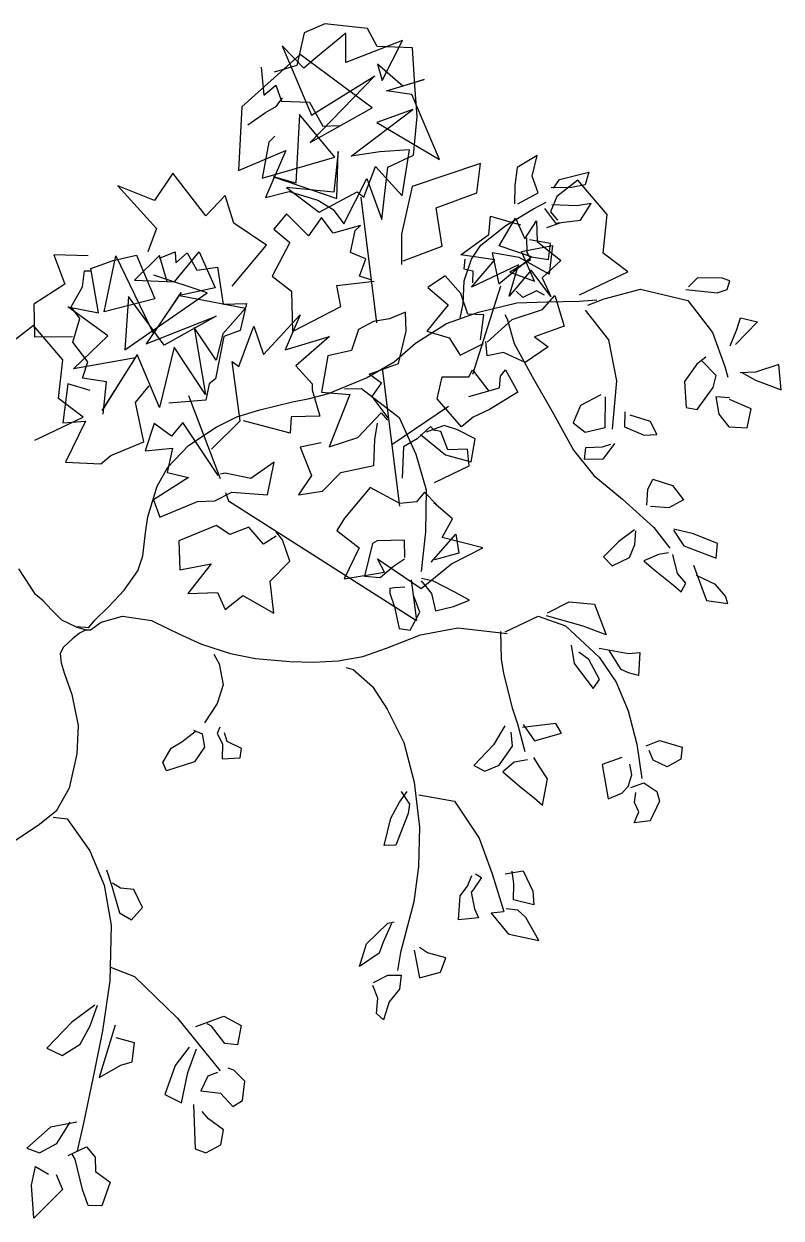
# Model space of a CAD drawing. Header units: millimetres. Extents: x 284148 to 331264, y 78716 to 101523.
# Drawn here: x 309058 to 310153, y 93864 to 95590 of the extents above; entities that cross this region are included whole.
import ezdxf

# ---------------------------------------------------------------- set-up
doc = ezdxf.new("R2010")
doc.units = ezdxf.units.MM

# ---------------------------------------------------------------- blocks, each defined once
blk = doc.blocks.new('A$C6BD37C71')
for p, q in [((1358.9, 1838.7), (1328.8, 1825.8)), ((1420.6, 1832.1), (1358.9, 1838.7)), ((1434.5, 1806.2), (1420.6, 1832.1)), ((1328.8, 1825.8), (1318.3, 1778.5)), ((1389.2, 1825.4), (1348.3, 1791.4)), ((1389, 1783), (1389.2, 1825.4)), ((1471, 1814.7), (1389, 1783)), ((1441.4, 1756.6), (1471, 1814.7)), ((1297.1, 1807), (1339.4, 1706.8)), ((1328.6, 1774.7), (1297.1, 1807)), ((1485.4, 1804.2), (1434.5, 1806.2)), ((1488.7, 1749.5), (1485.4, 1804.2)), ((1323, 1794.2), (1238.8, 1718.6)), ((1427.3, 1717.5), (1323, 1794.2)), ((1348.3, 1791.4), (1328.6, 1774.7)), ((1471.7, 1748.7), (1434.7, 1780.4)), ((1434.7, 1780.4), (1441.4, 1756.6)), ((1266.5, 1776.2), (1270.4, 1735.7)), ((1318.3, 1778.5), (1285.4, 1768.9)), ((1430.9, 1763.7), (1337.7, 1667.2)), ((1339.4, 1706.8), (1430.9, 1763.7)), ((1270.4, 1735.7), (1288.1, 1749.9)), ((1288.1, 1749.9), (1296.3, 1726.9)), ((1447.7, 1741.8), (1502.5, 1758.5)), ((1502.5, 1758.5), (1471.7, 1748.7)), ((1492.4, 1704.8), (1488.7, 1749.5)), ((1288.9, 1719.6), (1297.6, 1731.8)), ((1296.3, 1726.9), (1336.8, 1725.4)), ((1484.5, 1736.8), (1447.7, 1741.8)), ((1524.6, 1642.6), (1484.5, 1736.8)), ((1238.8, 1718.6), (1233.9, 1626.7)), ((1247.4, 1692.9), (1273.1, 1710.5)), ((1273.1, 1710.5), (1288.9, 1719.6)), ((1336.8, 1725.4), (1355.6, 1690.9)), ((1337.7, 1667.2), (1427.3, 1717.5)), ((1396.7, 1647.2), (1486, 1715)), ((1486, 1715), (1433.7, 1696.1)), ((1321.9, 1707.8), (1317, 1608.2)), ((1373.1, 1646.2), (1321.9, 1707.8)), ((1433.7, 1696.1), (1524.6, 1642.6)), ((1486.7, 1649), (1492.4, 1704.8)), ((1286.6, 1676.2), (1277.9, 1667.7)), ((1355.6, 1690.9), (1379.6, 1691.6)), ((1277.9, 1667.7), (1268.3, 1615.7)), ((1233.9, 1626.7), (1302.3, 1655.7)), ((1268.3, 1615.7), (1373.1, 1646.2)), ((1302.3, 1655.7), (1273.1, 1587.8)), ((1378, 1654.1), (1371.5, 1595.2)), ((1376.3, 1586.1), (1378, 1654.1)), ((1438.4, 1653.8), (1396.7, 1647.2)), ((1481.1, 1656.5), (1438.4, 1653.8)), ((1449.7, 1631.3), (1486.7, 1649)), ((1470.3, 1590.2), (1481.1, 1656.5)), ((1665.5, 1648.2), (1636.7, 1630.9)), ((1658.6, 1618.3), (1665.5, 1648.2)), ((1415.2, 1587.9), (1432.2, 1632.3)), ((1432.2, 1632.3), (1470.3, 1590.2)), ((1441.1, 1555.7), (1449.7, 1631.3)), ((1583.9, 1636.7), (1485.1, 1603.5)), ((1578.3, 1594.3), (1583.9, 1636.7)), ((1636.7, 1630.9), (1633.6, 1605.1)), ((1698.1, 1613.6), (1740.5, 1624.5)), ((1740.5, 1624.5), (1735, 1606)), ((1139.2, 1622.7), (1112.5, 1583.1)), ((1186.8, 1560.9), (1139.2, 1622.7)), ((1317, 1608.2), (1284.4, 1617.6)), ((1284.4, 1617.6), (1376.3, 1586.1)), ((1386, 1549.6), (1419.3, 1614.9)), ((1419.3, 1614.9), (1441.1, 1555.7)), ((1666.9, 1594.2), (1658.6, 1618.3)), ((1689.2, 1601.1), (1698.1, 1613.6)), ((1724.6, 1612.7), (1694.2, 1589.3)), ((1735, 1606), (1715.3, 1602.1)), ((1767.1, 1562.9), (1724.6, 1612.7)), ((1112.5, 1583.1), (1059.4, 1604.5)), ((1059.4, 1604.5), (1115.5, 1543)), ((1214.6, 1590.5), (1186.8, 1560.9)), ((1227.4, 1550.7), (1214.6, 1590.5)), ((1273.1, 1587.8), (1307.2, 1596.5)), ((1371.5, 1595.2), (1303.1, 1602)), ((1303.1, 1602), (1350.4, 1566.5)), ((1307.2, 1596.5), (1348.7, 1583.7)), ((1350.4, 1566.5), (1405.4, 1596)), ((1405.4, 1596), (1415.2, 1587.9)), ((1485.1, 1603.5), (1469.6, 1534.7)), ((1519.7, 1572.9), (1578.3, 1594.3)), ((1633.6, 1605.1), (1632.8, 1578.7)), ((1637.7, 1578.6), (1666.9, 1594.2)), ((1694.2, 1589.3), (1684.8, 1566.9)), ((1715.3, 1602.1), (1686.1, 1601.6)), ((1348.7, 1583.7), (1370.9, 1570.3)), ((1434.1, 1406.6), (1411.4, 1588.3)), ((1528.4, 1517.5), (1519.7, 1572.9)), ((1676.2, 1571.8), (1692.4, 1550.3)), ((1722.8, 1575.5), (1686.8, 1576.9)), ((1743.8, 1578.8), (1722.8, 1575.5)), ((1728.3, 1554.8), (1743.8, 1578.8)), ((1303.2, 1564), (1284.8, 1541.9)), ((1335, 1532), (1303.2, 1564)), ((1354.1, 1558.7), (1335, 1532)), ((1370.7, 1536.1), (1354.1, 1558.7)), ((1370.9, 1570.3), (1386, 1549.6)), ((1595.6, 1534), (1598.1, 1560.6)), ((1598.1, 1560.6), (1641.5, 1548.3)), ((1610.9, 1517.9), (1634.3, 1557.9)), ((1634.3, 1557.9), (1647.7, 1527.7)), ((1684.8, 1566.9), (1695.1, 1554.8)), ((1692.4, 1550.3), (1728.3, 1554.8)), ((1761.1, 1507), (1767.1, 1562.9)), ((1115.5, 1543), (1103, 1509.1)), ((1274.3, 1518.9), (1227.4, 1550.7)), ((1284.8, 1541.9), (1308, 1522.5)), ((1410.2, 1547.3), (1370.7, 1536.1)), ((1395.6, 1508), (1402.6, 1540.1)), ((1402.6, 1540.1), (1410.2, 1547.3)), ((1647.7, 1527.7), (1664.9, 1553.7)), ((1664.9, 1553.7), (1665.6, 1523.9)), ((1698.4, 1550.3), (1679, 1543.6)), ((1308, 1522.5), (1282.5, 1473.8)), ((1469.6, 1534.7), (1469.6, 1490.8)), ((1555.1, 1504.6), (1595.6, 1534)), ((1650.4, 1529.4), (1650.9, 1508.3)), ((1684.9, 1521.1), (1654.6, 1526.4)), ((1665.6, 1523.9), (1699.8, 1496.4)), ((1682.1, 1498.2), (1684.9, 1521.1)), ((1016.8, 1503.3), (967.1, 1504.9)), ((967.1, 1504.9), (983.1, 1462.5)), ((1039.6, 1422.2), (1056.7, 1503.3)), ((1052.9, 1496.5), (1086.6, 1504.3)), ((1056.7, 1503.3), (1111, 1390.6)), ((1119.9, 1503.7), (1083.4, 1468)), ((1086.6, 1504.3), (1112.8, 1440.9)), ((1119.5, 1499.7), (1142.4, 1509.3)), ((1131, 1465.9), (1119.9, 1503.7)), ((1141.6, 1465.9), (1177.1, 1509.1)), ((1142.4, 1509.3), (1143.4, 1493.2)), ((1143.4, 1493.2), (1159.8, 1507.7)), ((1159.8, 1507.7), (1173.9, 1482.8)), ((1177.1, 1509.1), (1200.1, 1456.8)), ((1224.9, 1459.4), (1274.3, 1518.9)), ((1418, 1499.1), (1395.6, 1508)), ((1471.9, 1496), (1528.4, 1517.5)), ((1604.4, 1497.6), (1555.1, 1504.6)), ((1639.9, 1501), (1600.8, 1507.4)), ((1600.8, 1507.4), (1610.4, 1462.6)), ((1657.5, 1502), (1610.9, 1517.9)), ((1643.2, 1509.7), (1688, 1518.3)), ((1661.6, 1466.8), (1643.2, 1509.7)), ((1650.9, 1508.3), (1654, 1502.3)), ((1688, 1518.3), (1682.9, 1476.6)), ((1796.6, 1480.2), (1761.1, 1507)), ((1020.5, 1485), (1052.9, 1496.5)), ((1173.9, 1482.8), (1203.7, 1487)), ((1203.7, 1487), (1211.9, 1433.5)), ((1409, 1474.1), (1418, 1499.1)), ((1560.9, 1498.6), (1559.8, 1484.4)), ((1570.9, 1457.8), (1604.4, 1497.6)), ((1638.8, 1490.4), (1570.9, 1457.8)), ((1610.4, 1462.6), (1657.5, 1502)), ((1625.3, 1445.2), (1638.8, 1490.4)), ((1656.7, 1497.6), (1626.4, 1479.6)), ((1682.9, 1476.6), (1639.9, 1501)), ((1654, 1502.3), (1682.1, 1498.2)), ((1699.8, 1496.4), (1672.7, 1471.4)), ((1008.2, 1458.7), (1011.5, 1481.7)), ((1011.5, 1481.7), (1020.5, 1481.7)), ((1031.7, 1420.9), (1020.5, 1485)), ((1083.4, 1468), (1141.6, 1465.9)), ((1188.7, 1449.6), (1111.5, 1475.5)), ((1282.5, 1473.8), (1310.4, 1452)), ((1425.4, 1468.5), (1409, 1474.1)), ((1532.6, 1474.4), (1507.7, 1457.3)), ((1555.4, 1449), (1532.6, 1474.4)), ((1559.8, 1484.4), (1572.7, 1481.6)), ((1572.7, 1481.6), (1572.2, 1464.3)), ((1656.8, 1482.4), (1625.3, 1445.2)), ((1626.4, 1479.6), (1661.6, 1466.8)), ((1685.2, 1444.3), (1656.8, 1482.4)), ((1672.7, 1471.4), (1685.2, 1444.3)), ((1726.7, 1447), (1796.6, 1480.2)), ((1897.6, 1471.4), (1884.3, 1458.6)), ((1933.2, 1471.2), (1897.6, 1471.4)), ((1944, 1467.2), (1933.2, 1471.2)), ((983.1, 1462.5), (937.9, 1433.3)), ((992.1, 1429.4), (1008.2, 1458.7)), ((1200.1, 1456.8), (1148.6, 1445.9)), ((1310.4, 1452), (1311.8, 1393.7)), ((1376.1, 1460.5), (1429.9, 1466.7)), ((1381.8, 1430.1), (1376.1, 1460.5)), ((1507.7, 1457.3), (1537.2, 1432.6)), ((1572.9, 1332.2), (1613.3, 1460)), ((1645.1, 1442.9), (1635.2, 1452.2)), ((1664.9, 1452.8), (1645.1, 1442.9)), ((1676.2, 1446.5), (1664.9, 1452.8)), ((1880.4, 1454.8), (1925.9, 1449.9)), ((1925.9, 1449.9), (1940.3, 1454.7)), ((1940.3, 1454.7), (1944, 1467.2)), ((937.9, 1433.3), (938.8, 1386.1)), ((1112.8, 1440.9), (1039.6, 1422.2)), ((1069.4, 1367.6), (1188.7, 1449.6)), ((1075.1, 1444.4), (1069.4, 1367.6)), ((1126.7, 1374.2), (1075.1, 1444.4)), ((1151.1, 1450.3), (1100.6, 1376.3)), ((1111, 1390.6), (1151.1, 1450.3)), ((1148.6, 1445.9), (1244.2, 1427.8)), ((1211.9, 1433.5), (1245.4, 1434.6)), ((1245.4, 1434.6), (1236.3, 1395.3)), ((1565.4, 1419.1), (1555.4, 1449)), ((1673.6, 1425.5), (1691.4, 1445.9)), ((1691.4, 1445.9), (1704.7, 1401.7)), ((1044.9, 1387.4), (987.3, 1429.6)), ((987.3, 1429.6), (1031.7, 1420.9)), ((1004.4, 1412.8), (992.1, 1429.4)), ((1100.6, 1376.3), (1201.6, 1416)), ((1201.6, 1416), (1126.7, 1374.2)), ((1244.2, 1427.8), (1211.4, 1390.7)), ((1269.9, 1360.7), (1323.3, 1417.8)), ((1323.3, 1417.8), (1301.6, 1367.2)), ((1311.8, 1393.7), (1381.8, 1430.1)), ((1475.5, 1421.9), (1452, 1412.2)), ((1476.5, 1394.2), (1475.5, 1421.9)), ((1537.2, 1432.6), (1506, 1394.3)), ((1588.5, 1418), (1565.4, 1419.1)), ((1583.6, 1382), (1588.5, 1418)), ((1619, 1418.7), (1622.1, 1412.1)), ((1629.7, 1411.3), (1673.6, 1425.5)), ((937.4, 1402.5), (907, 1379.1)), ((979.9, 1352.7), (937.4, 1402.5)), ((994.4, 1378.7), (1004.4, 1412.8)), ((1201.8, 1352.3), (1169.6, 1399.6)), ((1169.6, 1399.6), (1186.1, 1302.8)), ((1234.2, 1343.3), (1255.9, 1401.7)), ((1255.9, 1401.7), (1269.9, 1360.7)), ((1429.2, 1408.2), (1407.4, 1397)), ((1452, 1412.2), (1429.2, 1408.2)), ((1593.3, 1378.6), (1629.7, 1411.3)), ((1622.1, 1412.1), (1632.5, 1376.6)), ((1704.7, 1401.7), (1661.6, 1386.2)), ((1984.3, 1407.9), (1952.2, 1375.3)), ((1954.3, 1396.6), (1959.4, 1413.7)), ((1959.4, 1413.7), (1984.3, 1407.9)), ((938.8, 1386.1), (994.1, 1386.7)), ((995.3, 1339.9), (1044.9, 1387.4)), ((1212.7, 1386.8), (1200.9, 1325.6)), ((1211.4, 1390.7), (1201.8, 1352.3)), ((1236.3, 1395.3), (1212.7, 1386.8)), ((1301.6, 1367.2), (1365.5, 1386.8)), ((1365.5, 1386.8), (1316.8, 1344.2)), ((1407.4, 1397), (1397.4, 1366.4)), ((1465.1, 1347.8), (1476.5, 1394.2)), ((1506, 1394.3), (1538.7, 1384.9)), ((1538.7, 1384.9), (1554.5, 1359.8)), ((1661.6, 1386.2), (1681.5, 1371.6)), ((1944.5, 1373.3), (1954.3, 1396.6)), ((1016, 1349.8), (994.4, 1378.7)), ((1140.7, 1371.4), (1119.6, 1283.8)), ((1186.1, 1302.8), (1140.7, 1371.4)), ((1397.4, 1366.4), (1363.2, 1358.9)), ((1554.5, 1359.8), (1587.9, 1376.4)), ((1593.6, 1358.6), (1591.7, 1379.3)), ((1632.5, 1376.6), (1658.6, 1328.8)), ((1681.5, 1371.6), (1648.4, 1349.3)), ((973.9, 1296.8), (979.9, 1352.7)), ((1085.2, 1355.7), (995.3, 1339.9)), ((1008.6, 1326.3), (1016, 1349.8)), ((1087.3, 1360.4), (1037, 1279.5)), ((1037, 1279.5), (1085.2, 1355.7)), ((1119.6, 1283.8), (1087.3, 1360.4)), ((1236.2, 1264.5), (1224.9, 1350.6)), ((1224.9, 1350.6), (1234.2, 1343.3)), ((1363.2, 1358.9), (1353.8, 1306.4)), ((1422.6, 1332.1), (1465.1, 1347.8)), ((1617.1, 1363.4), (1593.6, 1358.6)), ((1648.4, 1349.3), (1617.1, 1363.4)), ((1909.5, 1357), (1896.4, 1346.6)), ((1924.5, 1330.2), (1903.6, 1351.3)), ((1316.8, 1344.2), (1340.3, 1318.1)), ((1440.5, 1319.1), (1422.6, 1332.1)), ((1467.1, 1141.4), (1442.3, 1340.7)), ((1566.7, 1328.5), (1572, 1338.5)), ((1572, 1338.5), (1595.8, 1307.6)), ((1612.6, 1329.3), (1619.9, 1338.3)), ((1619.9, 1338.3), (1637.7, 1306.2)), ((1896.4, 1346.6), (1878.5, 1321.6)), ((1919.9, 1312.8), (1924.5, 1330.2)), ((1981.4, 1335.2), (1959, 1334.3)), ((1961.6, 1334.5), (1981.5, 1323.7)), ((2014.9, 1346), (1981.4, 1335.2)), ((2018.3, 1309.6), (2014.9, 1346)), ((987.2, 1318), (980, 1261.8)), ((1019.3, 1308.6), (987.2, 1318)), ((1043.2, 1321.1), (1008.6, 1326.3)), ((1038.1, 1274.5), (1043.2, 1321.1)), ((1085.2, 1291), (1104.6, 1315.3)), ((1191.4, 1318.4), (1186.6, 1294.5)), ((1200.9, 1325.6), (1191.4, 1318.4)), ((1340.3, 1318.1), (1340.2, 1309.7)), ((1427.2, 1299.8), (1440.5, 1319.1)), ((1521, 1296.4), (1528.5, 1328.4)), ((1528.5, 1328.4), (1566.7, 1328.5)), ((1567, 1300.1), (1611.1, 1312.4)), ((1611.1, 1312.4), (1612.6, 1329.3)), ((1658.6, 1328.8), (1689, 1276)), ((1878.5, 1321.6), (1881.2, 1284)), ((1897.1, 1281.3), (1919.9, 1312.8)), ((1981.5, 1323.7), (2018.3, 1309.6)), ((1009.4, 1270), (973.9, 1296.8)), ((1161.7, 1301.4), (1207.3, 1181.4)), ((1340.2, 1309.7), (1351.6, 1271.5)), ((1353.8, 1306.4), (1394.7, 1302.6)), ((1394.7, 1302.6), (1365.2, 1227.1)), ((1387.1, 1311.1), (1411.7, 1311.7)), ((1411.7, 1311.7), (1466.4, 1269.6)), ((1450.1, 1269.3), (1427.2, 1299.8)), ((1556.3, 1256.1), (1521, 1296.4)), ((1563.3, 1302.8), (1563.6, 1303)), ((1637.7, 1306.2), (1596.7, 1281.1)), ((1757.9, 1302.3), (1728.5, 1287)), ((1763.8, 1255), (1764.6, 1299.4)), ((1943.5, 1297.9), (1924.2, 1299.2)), ((1924.2, 1299.2), (1928.2, 1274.4)), ((1975.2, 1281.9), (1943.7, 1295.6)), ((1097.2, 1234.6), (1085.2, 1291)), ((1186.6, 1294.5), (1133.3, 1290.4)), ((1537.5, 1285.4), (1455.8, 1230.2)), ((1596.7, 1281.1), (1573.1, 1270)), ((1728.5, 1287), (1717.8, 1262)), ((1792.6, 1277.9), (1792.1, 1256.1)), ((1881.2, 1284), (1897.1, 1281.3)), ((1969.2, 1254.5), (1975.2, 1281.9)), ((939.5, 1236.8), (1009.4, 1270)), ((980, 1261.8), (1012.9, 1264.4)), ((1012.9, 1264.4), (983.8, 1205)), ((1111.8, 1260.7), (1099.1, 1221.2)), ((1137.1, 1242.5), (1111.8, 1260.7)), ((1153.3, 1262.5), (1137.1, 1242.5)), ((1204.4, 1185.9), (1153.3, 1262.5)), ((1194.7, 1223.8), (1236.2, 1264.5)), ((1308.8, 1246.8), (1241.1, 1264.5)), ((1310.3, 1270.5), (1308.8, 1246.8)), ((1351.6, 1271.5), (1310.3, 1270.5)), ((1406.3, 1240.7), (1440.1, 1276.2)), ((1431, 1237.8), (1435, 1261.4)), ((1440.1, 1276.2), (1449.5, 1265.7)), ((1466.4, 1269.6), (1490.4, 1216.5)), ((1573.1, 1270), (1556.3, 1256.1)), ((1689, 1276), (1718, 1222.5)), ((1717.8, 1262), (1735.2, 1248.2)), ((1829.4, 1263.7), (1799.9, 1272.9)), ((1838.8, 1245), (1829.4, 1263.7)), ((1928.2, 1274.4), (1942.8, 1256.2)), ((1511.4, 1256.6), (1492, 1238.8)), ((1497, 1245), (1533.4, 1215.6)), ((1531.4, 1257.9), (1505.1, 1248.1)), ((1516.5, 1251.1), (1511.4, 1256.6)), ((1526.4, 1249.1), (1516.5, 1251.1)), ((1536.7, 1222.8), (1526.4, 1249.1)), ((1550.4, 1251.9), (1531.4, 1257.9)), ((1575.9, 1238.5), (1550.4, 1251.9)), ((1735.2, 1248.2), (1763.8, 1255)), ((1792.1, 1256.1), (1820.6, 1243.9)), ((1820.6, 1243.9), (1838.8, 1245)), ((1942.8, 1256.2), (1969.2, 1254.5)), ((1049.3, 1214.5), (1097.2, 1234.6)), ((1353.5, 1232.9), (1323.1, 1226.6)), ((1323.1, 1226.6), (1339.3, 1185.6)), ((1365.2, 1227.1), (1406.3, 1240.7)), ((1429.8, 1200.2), (1431, 1237.8)), ((1472.5, 1226.9), (1470.6, 1181.6)), ((1492, 1238.8), (1472.5, 1226.9)), ((1570.2, 1205.6), (1575.9, 1238.5)), ((1734.2, 1208.8), (1736.2, 1226.4)), ((1736.2, 1226.4), (1760.1, 1227.2)), ((1760.1, 1227.2), (1772.1, 1230.9)), ((1777.4, 1231.9), (1760.8, 1209.4)), ((1034.9, 1202.6), (1049.3, 1214.5)), ((1099.1, 1221.2), (1138.6, 1225.3)), ((1138.6, 1225.3), (1130.9, 1190.1)), ((1490.4, 1216.5), (1505, 1165.1)), ((1533.4, 1215.6), (1570.2, 1205.6)), ((1565, 1224), (1536.7, 1222.8)), ((1567.6, 1199.9), (1565, 1224)), ((1718, 1222.5), (1747.8, 1185.7)), ((1760.8, 1209.4), (1734.2, 1208.8)), ((983.8, 1205), (1034.9, 1202.6)), ((1285.6, 1205.1), (1251.9, 1181.4)), ((1275.9, 1157.8), (1285.6, 1205.1)), ((1381.7, 1190), (1429.8, 1200.2)), ((1517.1, 1175.7), (1567.6, 1199.9)), ((1161.6, 1183), (1111, 1150.4)), ((1130.9, 1190.1), (1161.6, 1183)), ((1214.5, 1189), (1207.8, 1187.7)), ((1251.9, 1181.4), (1214.5, 1189)), ((1339.3, 1185.6), (1320.5, 1157.6)), ((1355.2, 1162.9), (1381.7, 1190)), ((1747.8, 1185.7), (1788.8, 1151.5)), ((1825.6, 1165.4), (1833.1, 1180.3)), ((1833.1, 1180.3), (1861.1, 1171.2)), ((1199.6, 1149.2), (1224.3, 1161.6)), ((1215, 1161.1), (1219.6, 1149)), ((1224.3, 1161.6), (1275.9, 1157.8)), ((1320.5, 1157.6), (1355.2, 1162.9)), ((1424.4, 1168.5), (1387.1, 1123.8)), ((1467.2, 1145.4), (1424.4, 1168.5)), ((1502.9, 1161.4), (1491.1, 1147.4)), ((1520.5, 1143.3), (1502.9, 1161.4)), ((1505, 1165.1), (1504.4, 1104.1)), ((1824.2, 1142.9), (1825.6, 1165.4)), ((1861.1, 1171.2), (1877.1, 1150.6)), ((1111, 1150.4), (1120.1, 1125.3)), ((1120.1, 1125.3), (1174.7, 1147.9)), ((1174.7, 1147.9), (1199.6, 1149.2)), ((1219.6, 1149), (1491.4, 976.2)), ((1491.1, 1147.4), (1467.2, 1145.4)), ((1543.3, 1123.1), (1516.1, 1146)), ((1788.8, 1151.5), (1834.3, 1110.6)), ((1856, 1139), (1829.6, 1140.7)), ((1877.1, 1150.6), (1856, 1139)), ((1387.1, 1123.8), (1376.3, 1106.4)), ((1528.2, 1096.1), (1543.3, 1123.1)), ((1201.5, 1113.6), (1147.6, 1091)), ((1221.3, 1100.5), (1201.5, 1113.6)), ((1248.7, 1111.1), (1221.3, 1100.5)), ((1269.9, 1086.4), (1248.7, 1111.1)), ((1376.3, 1106.4), (1408.3, 1081.1)), ((1806.6, 1107.3), (1783.7, 1090.2)), ((1807.1, 1085.8), (1808.1, 1105.9)), ((1834.3, 1110.6), (1857.5, 1080.4)), ((1862.8, 1106.7), (1877.8, 1083.9)), ((1891.7, 1101.5), (1863.1, 1108.2)), ((1147.6, 1091), (1149, 1049.1)), ((1288.2, 1098.1), (1269.9, 1086.4)), ((1297.6, 1092.6), (1288.4, 1104.1)), ((1308.1, 1061.6), (1297.6, 1092.6)), ((1434.6, 1091), (1427.4, 1087.2)), ((1473.9, 1092.3), (1434.6, 1091)), ((1474.4, 1067), (1473.9, 1092.3)), ((1504.4, 1104.1), (1497.9, 1047.1)), ((1512.4, 1060.6), (1548.1, 1101)), ((1587.2, 1081.1), (1528.2, 1096.1)), ((1548.1, 1101), (1552.5, 1073.2)), ((1783.7, 1090.2), (1761.4, 1068.1)), ((1926.2, 1087.6), (1891.7, 1101.5)), ((1408.3, 1081.1), (1386.9, 1036.4)), ((1427.4, 1087.2), (1415.9, 1039.9)), ((1552.5, 1073.2), (1517.2, 1063.7)), ((1541.8, 1058), (1587.2, 1081.1)), ((1799.1, 1067.1), (1807.1, 1085.8)), ((1841, 1071.4), (1820.1, 1062.1)), ((1855.3, 1073.8), (1841, 1071.4)), ((1868.7, 1044.2), (1861.8, 1071.4)), ((1877.8, 1083.9), (1924.5, 1066)), ((1924.5, 1066), (1926.2, 1087.6)), ((1149, 1049.1), (1194.2, 1058.1)), ((1194.2, 1058.1), (1160.9, 1015)), ((1279.9, 1032.7), (1308.1, 1061.6)), ((1445.2, 1046), (1435, 1065.3)), ((1435, 1065.3), (1498, 1022.4)), ((1438.6, 1038.1), (1458.1, 1054.4)), ((1458.1, 1054.4), (1473.8, 1065)), ((1498, 1022.4), (1541.8, 1058)), ((1761.4, 1068.1), (1774.1, 1055.3)), ((1774.1, 1055.3), (1799.1, 1067.1)), ((1820.1, 1062.1), (1833.7, 1050.1)), ((1891.6, 1055.8), (1910.4, 1005)), ((1386.9, 1036.4), (1445.2, 1046)), ((1415.9, 1039.9), (1438.6, 1038.1)), ((1515.8, 1032.9), (1498.4, 1036.6)), ((1833.7, 1050.1), (1862.6, 1026.9)), ((1880.4, 1029.8), (1868.7, 1044.2)), ((1923.5, 1027.9), (1895.9, 1041.3)), ((1284.9, 986.6), (1279.9, 1032.7)), ((1452.9, 1022.1), (1452.5, 1015.6)), ((1459.6, 1023.5), (1452.9, 1022.1)), ((1474.3, 1024.1), (1459.6, 1023.5)), ((1483.4, 1034.9), (1491.4, 976.2)), ((1497.8, 1033.6), (1512.7, 1015.1)), ((1545.9, 1017.4), (1515.8, 1032.9)), ((1862.6, 1026.9), (1874, 1017.5)), ((1874, 1017.5), (1880.4, 1029.8)), ((1938.1, 1011.1), (1923.5, 1027.9)), ((1160.9, 1015), (1203.8, 1016.5)), ((1203.8, 1016.5), (1214.5, 991.7)), ((1214.5, 991.7), (1240.4, 1012)), ((1240.4, 1012), (1284.9, 986.6)), ((1452.5, 1015.6), (1459.6, 995.8)), ((1496.2, 988), (1487.4, 1011.1)), ((1512.7, 1015.1), (1518.7, 989.9)), ((1544.5, 996.3), (1567.7, 1005.3)), ((1567.7, 1005.3), (1545.9, 1017.4)), ((1680.6, 987), (1711.9, 1003.2)), ((1711.9, 1003.2), (1748.5, 999.6)), ((1910.4, 1005), (1941.2, 1000.8)), ((1941.2, 1000.8), (1938.1, 1011.1)), ((1459.6, 995.8), (1466.1, 964.3)), ((1482.3, 962.2), (1496.2, 988)), ((1518.7, 989.9), (1544.5, 996.3)), ((1748.5, 999.6), (1765.2, 955.2)), ((1619.3, 959.6), (1667.3, 982.1)), ((1667.3, 982.1), (1706.5, 968.1)), ((1732.2, 967.6), (1679.1, 982.9)), ((1706.5, 968.1), (1755.4, 923.1)), ((1765.2, 955.2), (1732.2, 967.6)), ((1466.1, 964.3), (1482.3, 962.2)), ((1714.9, 940.4), (1719, 913.9)), ((1755.1, 935.9), (1797.6, 928.4)), ((1787, 905.3), (1769.4, 933.8)), ((1198.4, 927.4), (1205.8, 913.3)), ((1740.5, 919.6), (1725.8, 930.4)), ((1755.7, 890.5), (1740.5, 919.6)), ((1755.4, 923.1), (1780.1, 886.8)), ((1797.6, 928.4), (1813.9, 930)), ((1813.9, 930), (1812.4, 896.4)), ((1205.8, 913.3), (1212, 883.1)), ((1389.6, 908), (1399.7, 905.1)), ((1399.7, 905.1), (1427.5, 880.7)), ((1719, 913.9), (1746.8, 877.9)), ((1797.6, 900.3), (1787, 905.3)), ((1812.4, 896.4), (1797.6, 900.3)), ((1212, 883.1), (1202.9, 856.2)), ((1427.5, 880.7), (1448.8, 847.7)), ((1746.8, 877.9), (1755.7, 890.5)), ((1780.1, 886.8), (1797.4, 845.3)), ((1202.9, 856.2), (1184.8, 827.9)), ((1448.8, 847.7), (1473.1, 799.8)), ((1797.4, 845.3), (1809.9, 797)), ((1152, 800.7), (1171.1, 815.5)), ((1168.7, 817.6), (1181.2, 812.2)), ((1181.2, 812.2), (1184.9, 792.9)), ((1206.9, 821.8), (1203.1, 812.5)), ((1203.1, 812.5), (1210.8, 797.5)), ((1217.6, 801.2), (1213.6, 813.5)), ((1618.7, 823.9), (1602.7, 796.1)), ((1630, 794.2), (1628.3, 814.5)), ((1692.5, 827), (1644.3, 821.1)), ((1645.4, 825.5), (1661.6, 802.2)), ((1661.6, 802.2), (1701, 813.1)), ((1701, 813.1), (1692.5, 827)), ((1136.6, 791.5), (1152, 800.7)), ((1210.8, 797.5), (1210.5, 776.2)), ((1238.1, 791), (1217.6, 801.2)), ((1473.1, 799.8), (1487.9, 742.4)), ((1602.7, 796.1), (1574, 766.3)), ((1809.9, 797), (1817.2, 747.8)), ((1823.3, 794.6), (1842.3, 802.5)), ((1842.3, 802.5), (1875.3, 792.8)), ((1124.4, 770.7), (1136.6, 791.5)), ((1184.9, 792.9), (1170.2, 771.5)), ((1210.5, 776.2), (1236.1, 777.5)), ((1236.1, 777.5), (1238.1, 791)), ((1610.6, 766.9), (1630, 794.2)), ((1667.7, 766.9), (1660.7, 777.9)), ((1788, 777.8), (1759.8, 768)), ((1833.5, 774.3), (1827.6, 788)), ((1875.3, 792.8), (1873.3, 775.3)), ((1129.8, 758.8), (1124.4, 770.7)), ((1170.2, 771.5), (1129.8, 758.8)), ((1574, 766.3), (1590.2, 758.2)), ((1590.2, 758.2), (1610.6, 766.9)), ((1632.4, 771.3), (1616.1, 757.3)), ((1651.9, 774.7), (1632.4, 771.3)), ((1680.8, 746.9), (1667.7, 766.9)), ((1759.8, 768), (1768.3, 718.2)), ((1802.4, 753.1), (1799.8, 768.5)), ((1853.6, 764.5), (1833.5, 774.3)), ((1873.3, 775.3), (1853.6, 764.5)), ((1616.1, 757.3), (1642.5, 734.8)), ((1673.5, 709), (1680.8, 746.9)), ((1797.3, 736.1), (1802.4, 753.1)), ((1466.7, 713.3), (1477.8, 728.7)), ((1469, 728.6), (1481.2, 710.7)), ((1487.9, 742.4), (1495.6, 677.2)), ((1642.5, 734.8), (1661.4, 719.6)), ((1768.3, 718.2), (1788.1, 726.2)), ((1788.1, 726.2), (1797.3, 736.1)), ((1801, 734.7), (1819.7, 741.1)), ((1806.4, 713.1), (1808.5, 727.5)), ((1819.7, 741.1), (1838.6, 728.7)), ((1838.6, 728.7), (1842.3, 714.9)), ((1454, 690), (1466.7, 713.3)), ((1481.2, 710.7), (1479.2, 697.2)), ((1661.4, 719.6), (1673.5, 709)), ((1812.6, 699.6), (1806.4, 713.1)), ((1842.3, 714.9), (1828.8, 686.4)), ((966, 691.6), (986.1, 689.1)), ((1479.2, 697.2), (1461.4, 651.4)), ((1806.1, 683.6), (1812.6, 699.6)), ((986.1, 689.1), (1019.2, 643.1)), ((1444.5, 650.6), (1454, 690)), ((1495.6, 677.2), (1493.9, 620.5)), ((1828.8, 686.4), (1806.1, 683.6)), ((1019.2, 643.1), (1039.7, 593.2)), ((1461.4, 651.4), (1444.5, 650.6)), ((1043, 615.3), (1050.7, 592)), ((1493.9, 620.5), (1487.2, 569.3)), ((1564.8, 591.9), (1571.4, 607.5)), ((1576.4, 609.8), (1585.3, 604.3)), ((1619.5, 609.7), (1645.3, 614.3)), ((1631.8, 595.5), (1629.6, 613.4)), ((1645.3, 614.3), (1659.2, 584.8)), ((1039.7, 593.2), (1049.7, 535.5)), ((1050.7, 592), (1061.8, 553.5)), ((1063.4, 589), (1051.8, 596.4)), ((1082.5, 587.1), (1063.4, 589)), ((1095, 561), (1082.5, 587.1)), ((1554.4, 578.1), (1564.8, 591.9)), ((1585.3, 604.3), (1573.3, 586.8)), ((1631.3, 572.3), (1631.8, 595.5)), ((1551.9, 543.3), (1554.4, 578.1)), ((1573.3, 586.8), (1570.1, 583.2)), ((1570.1, 583.2), (1575.1, 559.2)), ((1661.1, 565.1), (1631.3, 572.3)), ((1659.2, 584.8), (1661.1, 565.1)), ((1061.8, 553.5), (1079.3, 543.4)), ((1079.3, 543.4), (1095, 561)), ((1487.2, 569.3), (1468.2, 496)), ((1575.1, 559.2), (1580.8, 545.9)), ((1617.1, 554.7), (1599.1, 552.7)), ((1599.1, 552.7), (1621.6, 525.5)), ((1637.7, 557), (1621.1, 559)), ((1649.3, 546.7), (1637.7, 557)), ((1049.7, 535.5), (1047.8, 454.8)), ((1418.9, 508.7), (1449.6, 538.5)), ((1455.3, 537.8), (1443.2, 511)), ((1449.6, 538.5), (1459.1, 540.2)), ((1580.8, 545.9), (1551.9, 543.3)), ((1668.2, 513.5), (1649.3, 546.7)), ((1621.6, 525.5), (1625.4, 522.3)), ((1625.4, 522.3), (1668.2, 513.5)), ((1408.8, 475.6), (1418.9, 508.7)), ((1443.2, 511), (1437.4, 495.2)), ((1507.1, 495.4), (1495.7, 503.4)), ((1437.4, 495.2), (1408.8, 475.6)), ((1468.2, 496), (1464, 470)), ((1487.8, 499.4), (1495.5, 459.5)), ((1533.5, 488.1), (1507.1, 495.4)), ((1525.7, 467.6), (1533.5, 488.1)), ((1495.5, 459.5), (1525.7, 467.6)), ((1047.8, 454.8), (1037.3, 382.8)), ((1429.1, 452.4), (1449.6, 463.4)), ((1449.6, 463.4), (1469.3, 463.1)), ((1469.3, 463.1), (1466.5, 443)), ((1435.4, 430.1), (1428, 448.4)), ((1466.5, 443), (1451.7, 424.8)), ((1026.1, 420), (993, 395.4)), ((1019.6, 390.1), (1029.9, 419.6)), ((1433.2, 407.9), (1435.4, 430.1)), ((1451.7, 424.8), (1443.5, 398.6)), ((1172.2, 388.9), (1212.7, 403.8)), ((1212.7, 403.8), (1237.8, 390.3)), ((1443.5, 398.6), (1433.2, 407.9)), ((993, 395.4), (956.7, 357.6)), ((1005.2, 363.6), (1019.6, 390.1)), ((1037.3, 382.8), (1025.6, 325.3)), ((1055.4, 390.9), (1032.6, 315.2)), ((1195, 389.4), (1188.6, 392.8)), ((1214.3, 364.6), (1195, 389.4)), ((1237.8, 390.3), (1232.3, 362.5)), ((978.8, 346.9), (1005.2, 363.6)), ((1083.8, 365.3), (1057, 372.4)), ((1080, 338), (1083.8, 365.3)), ((1232.3, 362.5), (1214.3, 364.6)), ((956.7, 357.6), (978.8, 346.9)), ((1162.6, 359.1), (1142.6, 332.6)), ((1160.9, 322.7), (1173.3, 356.9)), ((1032.6, 315.2), (1063.8, 333.2)), ((1063.8, 333.2), (1080, 338)), ((1142.6, 332.6), (1127.5, 290.7)), ((1227.3, 325.7), (1219.1, 328.6)), ((1025.6, 325.3), (1010, 249.2)), ((1151.5, 278.7), (1160.9, 322.7)), ((1189.8, 317.1), (1179.5, 295.9)), ((1203.6, 322.6), (1189.8, 317.1)), ((1242.9, 310), (1227.3, 325.7)), ((1179.5, 295.9), (1207.9, 292.4)), ((1239.7, 282), (1242.9, 310)), ((1127.5, 290.7), (1151.5, 278.7)), ((1207.9, 292.4), (1225.7, 273.2)), ((1225.7, 273.2), (1239.7, 282)), ((1168.9, 276), (1171.1, 212)), ((1190.7, 255.5), (1181.6, 266)), ((962.3, 243.4), (927.7, 213)), ((1000.1, 250.7), (962.3, 243.4)), ((971.5, 220), (990.4, 250.9)), ((1010, 249.2), (1000.8, 209)), ((1212.4, 239.6), (1190.7, 255.5)), ((1208.2, 217.8), (1212.4, 239.6)), ((927.7, 213), (946.2, 206.4)), ((946.2, 206.4), (971.5, 220)), ((987.8, 202.3), (1014.4, 214.9)), ((1014.4, 214.9), (1026.9, 200.3)), ((1171.1, 212), (1186.8, 206.1)), ((1186.8, 206.1), (1208.2, 217.8)), ((997.7, 197.1), (993.5, 204.3)), ((1008.3, 153.3), (997.7, 197.1)), ((1026.9, 200.3), (1027, 179.1)), ((934.6, 159.5), (940.3, 186.8)), ((940.3, 186.8), (959.3, 175.3)), ((970.2, 175), (979.6, 153.5)), ((1027, 179.1), (1048.4, 164.1)), ((938, 112), (934.6, 159.5)), ((1048.4, 164.1), (1036.5, 129.5)), ((979.6, 153.5), (938, 112)), ((1016.6, 130.2), (1008.3, 153.3)), ((1036.5, 129.5), (1016.6, 130.2))]:
    blk.add_line(p, q)
for points in [[(1554.4, 1413.4), (1558.7, 1433.9), (1560, 1467), (1570.7, 1498.5), (1584.3, 1518.7), (1620.2, 1547.2), (1660.3, 1571.3), (1678.6, 1580.7)], [(1738.8, 1431.8), (1762.5, 1440.9), (1815, 1455.3), (1883.7, 1438.7), (1919.1, 1392.3), (1937.1, 1343.2), (1941.1, 1328.1)], [(1016.9, 965.6), (1026, 976.4), (1046.2, 995.6), (1068.5, 1020), (1088.5, 1047.9), (1095.5, 1069.6), (1099.5, 1102.9), (1102.7, 1125.9), (1116.2, 1170.1), (1131.8, 1197.8), (1161.5, 1229.2), (1201.5, 1255.6), (1231.7, 1270.5), (1264.8, 1280.8), (1311.8, 1292.4), (1336.7, 1297.2), (1364.1, 1304.1), (1418.8, 1327), (1459.1, 1350.2), (1489.7, 1376.8), (1534.8, 1405.4), (1580.9, 1421.9), (1636.3, 1435.3), (1680.2, 1436.9), (1726.6, 1437.7), (1752.1, 1439.9)], [(1735.3, 1424.9), (1769, 1381.8), (1780.4, 1322.6), (1774.2, 1252.7)], [(1016.9, 965.6), (1012.8, 965.9), (998.9, 966.8), (978.5, 976.6), (963.5, 991.5), (951.6, 1004.4), (940.7, 1013.5), (932.6, 1025.6), (916.2, 1050.8)], [(1013.8, 962.5), (1019.9, 962.7), (1035.6, 973.8), (1066.1, 982.4), (1108.1, 976.2), (1132, 964.6), (1147.8, 956.8), (1180.2, 941.9), (1222.4, 928.3), (1258.5, 920.9), (1308, 916.6), (1342.4, 915.6), (1378.2, 917.8), (1413.7, 924.1), (1447.8, 935.9), (1497.2, 955.1), (1550.8, 965.3), (1622.1, 957.1)], [(998.9, 966.8), (1013.8, 962.5), (1004, 957.6), (993.8, 949.3), (981, 937.6), (976.3, 928.5), (977.7, 915), (982, 900.5), (993.1, 868.9), (1002.3, 824.4), (1000, 783.2), (988.9, 733.6), (970.2, 700.5), (944.3, 679.8), (904.4, 653), (862.2, 620.1), (817.1, 581.7), (778.6, 513.4), (762.6, 451.9), (765.6, 389.1)], [(1612.5, 960.1), (1613.4, 920.2), (1617.1, 899.5), (1629.5, 849.8), (1637.1, 826.5), (1647.8, 786.5)], [(1494.6, 723.9), (1546.3, 714.7), (1581.8, 661.5), (1600.5, 609.7), (1617.7, 555.3)], [(1049.1, 474.9), (1083.8, 461.2), (1145.9, 401.2), (1207.5, 325)]]:
    blk.add_lwpolyline(points)

msp = doc.modelspace()

# ---------------------------------------------------------------- block references
msp.add_blockref('A$C6BD37C71', (308134.3, 93751.7))

doc.saveas('drawing.dxf')
